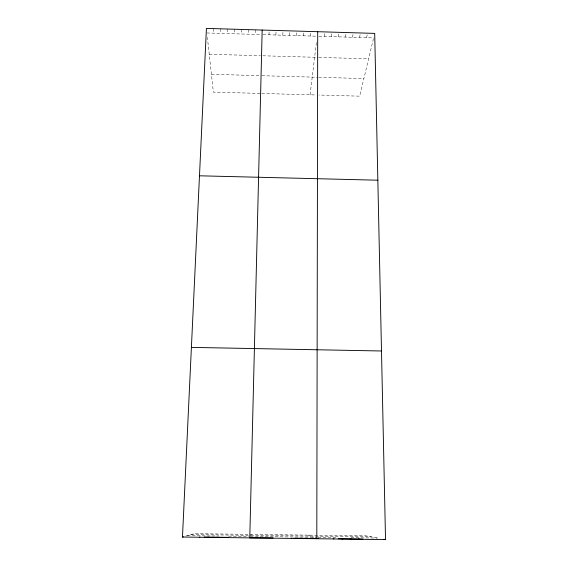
<?xml version="1.0" encoding="UTF-8"?>
<svg xmlns="http://www.w3.org/2000/svg" width="568" height="568" viewBox="0 0 568 568"><rect width="100%" height="100%" fill="white"/><g stroke="black" fill="none" stroke-linecap="round" stroke-linejoin="round"><path stroke-width="0.43" stroke-dasharray="2.84 2.13" d="M269.026 34.804L269.118 30.26M275.913 35.01L276.069 30.466M282.793 35.209L283.013 30.672M289.673 35.415L289.957 30.878M296.546 35.621L296.901 31.084M303.418 35.819L303.837 31.29M310.291 36.025L310.774 31.496M310.085 94.799L316.632 40.591M324.229 36.437L324.839 31.915M331.293 36.643L331.975 32.127M338.358 36.849L339.103 32.34M345.415 37.062L346.231 32.546M352.472 37.268L353.353 32.759M359.53 37.474L360.474 32.972M366.58 37.687L367.588 33.185M373.453 38.617L359.672 96.162L318.953 95.041M250.63 535.88L251.255 534.389M185.793 536.078L194.299 533.657L366.225 535.858L378.835 538.301M191.054 534.587L248.365 535.319M250.85 535.347L371.536 536.888M187.348 535.638L218.9 536.043M228.528 536.164L248.642 536.419M250.389 536.44L317.207 537.293M318.016 537.3L337.356 537.548M351.045 537.718L377.585 538.059M209.237 54.244L260.371 55.714M262.842 55.785L317.995 57.375M318.84 57.403L368.611 58.838M211.417 74.28L259.541 75.636M261.905 75.7L317.881 77.276M318.691 77.298L363.889 78.576M260.073 93.422L213.355 92.13L207.398 37.381M261.798 93.464L316.291 94.97M206.922 32.972L261.28 34.577M262.998 34.627L316.298 36.203M318.925 36.281L373.623 37.893M307.991 535.113L313.742 537.477M213.405 28.606L213.838 33.178M220.377 28.812L220.746 33.377M227.349 29.018L227.654 33.583M234.321 29.231L234.556 33.789M241.286 29.437L241.457 33.988M248.251 29.642L248.351 34.194M255.209 29.848L255.252 34.4"/><path stroke-width="0.85" d="M317.704 31.701L316.802 538.727L315.531 538.208M262.167 30.054L249.785 537.882L273.116 537.917M182.47 537.03L206.425 28.4L374.702 33.391L385.53 539.6L182.47 537.03L183.343 536.781M224.58 537.562L224.971 537.307M216.167 537.456L216.656 537.2M207.746 537.349L208.335 537.094M199.325 537.243L200.007 536.994M204.168 537.044L228.293 537.349M293.819 538.18L318.705 538.5M338.272 538.741L362.909 539.053M191.402 347.382L381.497 350.988M199.482 175.796L377.841 180.205M384.11 539.323L385.53 539.6M358.664 539.004L359.792 539.273M350.172 538.897L351.201 539.167M341.673 538.791L342.611 539.053M333.175 538.677L334.012 538.947M307.884 538.357L308.438 538.62M299.613 538.251L300.074 538.521M291.341 538.152L291.704 538.414"/></g></svg>
